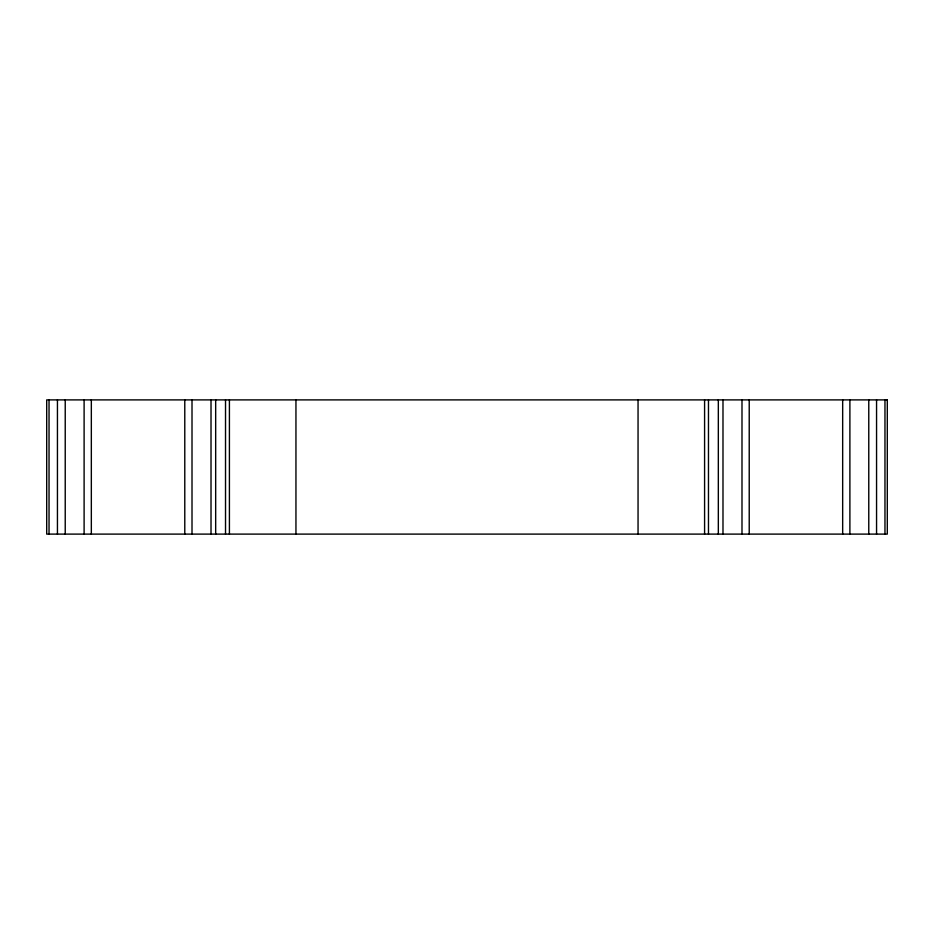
<?xml version="1.0" encoding="UTF-8"?>
<svg xmlns="http://www.w3.org/2000/svg" width="934" height="934" viewBox="0 0 934 934"><rect width="100%" height="100%" fill="white"/><g stroke="black" fill="none" stroke-linecap="round" stroke-linejoin="round"><path stroke-width="1.4" d="M884.965 399.892L884.965 534.108M876.559 399.892L876.559 534.108M868.772 399.892L868.772 534.108M849.893 399.892L849.893 534.108M842.666 399.892L842.666 534.108M749.22 399.892L749.22 534.108M741.993 399.892L741.993 534.108M722.986 399.892L722.986 534.108M718.328 399.892L718.328 534.108M708.474 399.892L708.474 534.108M704.586 399.892L704.586 534.108M638.05 399.892L638.05 534.108M295.95 399.892L295.95 534.108M229.414 399.892L229.414 534.108M225.526 399.892L225.526 534.108M215.672 399.892L215.672 534.108M211.014 399.892L211.014 534.108M192.007 399.892L192.007 534.108M184.78 399.892L184.78 534.108M91.334 399.892L91.334 534.108M84.107 399.892L84.107 534.108M65.228 399.892L65.228 534.108M57.441 399.892L57.441 534.108M49.035 399.892L49.035 534.108M887.3 399.892L46.7 399.892L46.7 534.108L887.3 534.108L887.3 399.892"/></g></svg>
